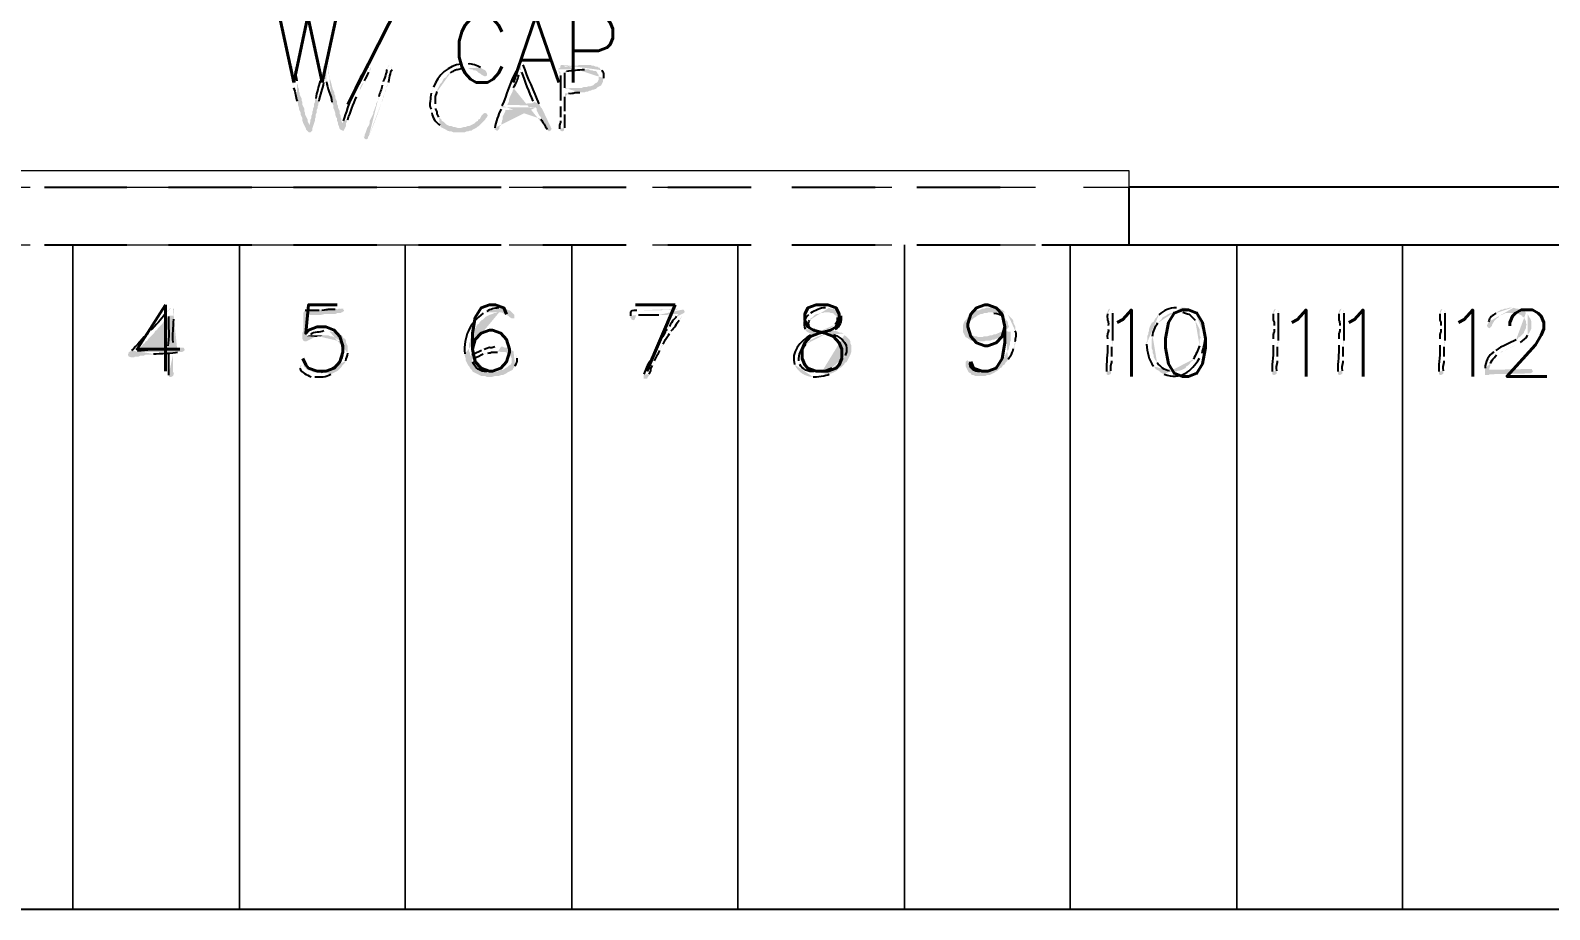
# Model space of a CAD drawing. Header units: inches. Extents: x -167 to 6071, y -6287 to -2731.
# Drawn here: x -25.2 to 66.2, y -5829.1 to -5776.1 of the extents above; entities that cross this region are included whole.
import ezdxf

# ---------------------------------------------------------------- set-up
doc = ezdxf.new("R2010")
doc.units = ezdxf.units.IN
doc.header["$LTSCALE"] = 96
doc.header["$MEASUREMENT"] = 0
doc.linetypes.add('Dash', pattern=[0.225, 0.15, -0.075])
doc.layers.add('Door label', color=5, linetype='Continuous', lineweight=5)
doc.layers.add('Stair', color=190, linetype='Continuous', lineweight=18)
doc.layers.add('PDF_Geometry', color=7, linetype='Continuous', true_color=0x4a4a4a)
doc.layers.add('PDF_Solid Fills', color=7, linetype='Continuous')
doc.styles.get("Standard").update_dxf_attribs({"font": 'arial.ttf'})

msp = doc.modelspace()

# ---------------------------------------------------------------- hatches: boundary and pattern name
at = {"layer": 'PDF_Solid Fills', "transparency": 33554559}
h = msp.add_hatch(color=256, dxfattribs=at)
h.paths.add_polyline_path([(-7.35, -5778.175), (-7.403, -5778.175), (-7.51, -5778.282), (-7.563, -5778.389), (-7.563, -5778.655), (-7.617, -5778.762), (-7.617, -5778.869), (-7.67, -5778.975), (-7.403, -5779.082), (-7.403, -5779.135), (-7.35, -5779.242)], flags=0)
h.paths.add_polyline_path([(-7.03, -5780.469), (-6.923, -5780.682), (-6.923, -5780.842), (-6.87, -5780.949), (-6.817, -5781.109), (-6.817, -5781.215), (-6.763, -5781.375), (-6.71, -5781.429), (-6.71, -5781.589), (-6.657, -5781.695), (-6.657, -5781.802), (-6.603, -5781.909), (-6.55, -5782.069), (-6.497, -5782.122), (-6.39, -5782.175), (-6.283, -5782.175), (-6.283, -5782.122), (-6.177, -5781.909), (-6.177, -5781.749), (-6.39, -5781.749), (-6.443, -5781.589), (-6.443, -5781.482), (-6.497, -5781.375), (-6.497, -5781.269), (-6.55, -5781.162), (-6.55, -5781.002), (-6.657, -5780.789), (-6.657, -5780.682), (-6.71, -5780.575), (-6.71, -5780.415), (-6.817, -5780.202), (-6.817, -5780.095), (-6.87, -5779.989), (-6.87, -5779.882), (-6.977, -5779.669), (-7.083, -5779.242), (-7.137, -5779.082), (-7.19, -5778.975), (-7.19, -5778.815), (-7.243, -5778.762), (-7.243, -5778.442), (-7.19, -5778.335), (-7.243, -5778.229)], flags=0)
h = msp.add_hatch(color=256, dxfattribs=at)
h.paths.add_polyline_path([(0.97, -5778.122), (0.863, -5778.122), (0.757, -5778.175)], flags=0)
h.paths.add_polyline_path([(-0.897, -5779.562), (-1.003, -5779.775), (-1.057, -5779.935)], flags=0)
h.paths.add_polyline_path([(-1.057, -5780.895), (-1.057, -5781.002), (-1.003, -5781.109)], flags=0)
h.paths.add_polyline_path([(-0.523, -5781.855), (-0.47, -5781.962), (-0.363, -5782.015), (0.65, -5782.015), (0.543, -5782.015), (0.383, -5781.962), (0.277, -5781.962), (0.17, -5781.909), (0.063, -5781.909), (-0.043, -5781.855), (-0.15, -5781.802), (-0.31, -5781.642), (-0.417, -5781.589), (-0.417, -5781.535), (-0.577, -5781.375)], flags=0)
h.paths.add_polyline_path([(-0.79, -5780.842), (-0.79, -5780.575)], flags=0)
h.paths.add_polyline_path([(-0.683, -5779.829), (-0.683, -5779.722), (-0.523, -5779.402), (-0.417, -5779.295), (-0.31, -5779.082), (-0.257, -5779.029), (-0.15, -5778.975), (-0.097, -5778.869), (0.01, -5778.762), (0.117, -5778.709)], flags=0)
h.paths.add_polyline_path([(0.757, -5778.442), (1.983, -5778.442), (1.93, -5778.389)], flags=0)
h.paths.add_polyline_path([(1.183, -5778.175), (1.077, -5778.122)], flags=0)
h = msp.add_hatch(color=256, dxfattribs=at)
h.paths.add_polyline_path([(4.33, -5778.175), (4.277, -5778.229), (4.277, -5778.282), (4.17, -5778.389), (4.117, -5778.495), (4.383, -5778.549), (4.383, -5778.655)], flags=0)
h.paths.add_polyline_path([(5.077, -5780.415), (5.13, -5780.522), (3.53, -5780.629), (5.503, -5780.682), (5.45, -5780.575)], flags=0)
h.paths.add_polyline_path([(4.49, -5778.229), (4.437, -5778.175)], flags=0)
h = msp.add_hatch(color=256, dxfattribs=at)
h.paths.add_polyline_path([(-9.377, -5778.282), (-9.483, -5778.335), (-9.537, -5778.442), (-9.537, -5778.549), (-9.483, -5778.709), (-9.483, -5778.815), (-9.43, -5778.922), (-9.43, -5779.189), (-9.377, -5779.242), (-9.377, -5779.349), (-9.323, -5779.455), (-9.323, -5779.615)], flags=0)
h.paths.add_polyline_path([(-9.11, -5780.415), (-9.057, -5780.522), (-9.057, -5780.629), (-9.003, -5780.789), (-9.003, -5780.895), (-8.897, -5781.109), (-8.897, -5781.215), (-8.79, -5781.429), (-8.79, -5781.589), (-8.737, -5781.749), (-8.63, -5781.962), (-8.577, -5782.069), (-8.577, -5782.122), (-8.417, -5782.282), (-8.31, -5782.282), (-8.203, -5782.175), (-8.203, -5782.069), (-8.15, -5781.909), (-8.363, -5781.909), (-8.363, -5781.855), (-8.47, -5781.642), (-8.47, -5781.535), (-8.63, -5781.215), (-8.63, -5781.109), (-8.683, -5781.002), (-8.683, -5780.842), (-8.737, -5780.735), (-8.79, -5780.629), (-8.79, -5780.469), (-8.843, -5780.362), (-8.843, -5780.255), (-8.95, -5780.042), (-8.95, -5779.935), (-9.003, -5779.829), (-9.003, -5779.669), (-9.057, -5779.562), (-9.057, -5779.455), (-9.11, -5779.349), (-9.11, -5779.189)], flags=0)
h.paths.add_polyline_path([(-9.217, -5778.602), (-9.217, -5778.549), (-9.27, -5778.389), (-9.323, -5778.335)], flags=0)
h = msp.add_hatch(color=256, dxfattribs=at)
h.paths.add_polyline_path([(-7.67, -5778.975), (-7.723, -5779.082), (-7.723, -5779.189)], flags=0)
h.paths.add_polyline_path([(-7.99, -5780.255), (-8.043, -5780.362), (-8.043, -5780.469), (-8.097, -5780.575), (-8.097, -5780.735), (-8.15, -5780.842), (-8.15, -5780.949), (-8.203, -5781.055), (-8.203, -5781.162), (-8.257, -5781.322), (-8.257, -5781.429), (-8.31, -5781.535), (-8.31, -5781.642), (-8.363, -5781.802), (-8.363, -5781.909), (-8.15, -5781.909), (-8.097, -5781.749), (-8.043, -5781.589), (-8.043, -5781.482), (-7.99, -5781.375), (-7.99, -5781.215), (-7.937, -5781.109), (-7.937, -5780.949), (-7.883, -5780.842), (-7.883, -5780.735), (-7.83, -5780.629), (-7.83, -5780.522), (-7.777, -5780.415)], flags=0)
h.paths.add_polyline_path([(-7.51, -5779.295), (-7.403, -5779.082)], flags=0)
h = msp.add_hatch(color=256, dxfattribs=at)
h.paths.add_polyline_path([(-4.79, -5778.335), (-4.843, -5778.335)], flags=0)
h.paths.add_polyline_path([(-6.337, -5781.589), (-6.39, -5781.749), (-6.177, -5781.749), (-6.07, -5781.535)], flags=0)
h.paths.add_polyline_path([(-5.537, -5780.149), (-5.323, -5779.722), (-5.323, -5779.615), (-5.217, -5779.402), (-5.11, -5779.295), (-5.057, -5779.189)], flags=0)
h.paths.add_polyline_path([(-4.79, -5778.655), (-4.683, -5778.495), (-4.683, -5778.335)], flags=0)
h = msp.add_hatch(color=256, dxfattribs=at)
h.paths.add_polyline_path([(-3.563, -5778.229), (-3.617, -5778.282), (-3.723, -5778.495)], flags=0)
h.paths.add_polyline_path([(-3.937, -5779.242), (-3.937, -5779.349), (-3.99, -5779.455)], flags=0)
h.paths.add_polyline_path([(-4.203, -5780.149), (-4.203, -5780.255), (-4.257, -5780.362), (-4.31, -5780.469), (-4.363, -5780.575), (-4.363, -5780.682), (-4.417, -5780.789), (-4.47, -5780.949), (-4.523, -5781.055), (-4.523, -5781.162), (-4.737, -5781.589), (-4.737, -5781.695), (-4.79, -5781.855), (-4.897, -5782.015), (-5.003, -5782.335), (-5.057, -5782.442), (-5.057, -5782.549), (-5.11, -5782.549), (-5.057, -5782.655), (-4.95, -5782.709), (-4.897, -5782.655), (-4.843, -5782.655), (-4.843, -5782.549), (-4.79, -5782.495)], flags=0)
h.paths.add_polyline_path([(-4.79, -5782.495, 0.021366), (-4.043, -5780.522)], flags=0)
h.paths.add_polyline_path([(-4.043, -5780.522), (-3.99, -5780.415), (-3.937, -5780.255), (-3.937, -5780.149), (-3.883, -5780.042), (-3.83, -5779.935), (-3.83, -5779.829), (-3.723, -5779.615), (-3.723, -5779.509), (-3.67, -5779.402), (-3.617, -5779.295)], flags=0)
h.paths.add_polyline_path([(-3.403, -5778.495), (-3.403, -5778.389), (-3.457, -5778.282)], flags=0)
for points in [[(1.983, -5778.442), (0.97, -5778.442), (1.237, -5778.442), (1.343, -5778.495), (1.45, -5778.495), (1.503, -5778.549), (1.61, -5778.549), (1.717, -5778.602), (1.823, -5778.709), (1.93, -5778.762), (1.983, -5778.815), (2.197, -5778.922), (2.303, -5778.869), (2.303, -5778.709), (2.25, -5778.602), (2.197, -5778.549), (2.09, -5778.495)], [(8.223, -5778.229), (7.85, -5778.229), (7.743, -5778.282), (7.37, -5778.282), (7.263, -5778.335), (6.997, -5778.335), (8.97, -5778.335), (8.863, -5778.335), (8.757, -5778.282), (8.65, -5778.282), (8.543, -5778.229), (8.383, -5778.229)], [(2.197, -5781.109), (2.09, -5781.162), (1.983, -5781.269), (1.877, -5781.482), (1.77, -5781.535), (1.77, -5781.589), (1.663, -5781.642), (1.557, -5781.749), (1.343, -5781.855), (1.237, -5781.909), (1.13, -5781.909), (1.023, -5781.962), (0.917, -5781.962), (0.757, -5782.015), (-0.363, -5782.015), (-0.15, -5782.122), (-0.097, -5782.175), (0.063, -5782.229), (0.17, -5782.229), (0.277, -5782.282), (0.97, -5782.282), (1.077, -5782.229), (1.183, -5782.229), (1.29, -5782.175), (1.397, -5782.175), (1.45, -5782.122), (1.663, -5782.015), (1.717, -5781.962), (1.823, -5781.909), (1.93, -5781.802), (2.197, -5781.535), (2.25, -5781.429), (2.303, -5781.375), (2.357, -5781.269), (2.303, -5781.162)], [(32.597, -5792.842), (32.33, -5792.842), (32.223, -5792.895), (32.117, -5792.895), (31.903, -5793.002), (31.743, -5793.002), (31.637, -5793.109), (31.53, -5793.162), (31.477, -5793.215), (31.37, -5793.269), (31.21, -5793.429), (31.157, -5793.535), (31.05, -5793.642), (30.997, -5793.749), (30.943, -5793.909), (30.943, -5794.282), (31.103, -5794.602), (32.01, -5794.602), (31.85, -5794.602), (31.743, -5794.549), (31.637, -5794.549), (31.423, -5794.442), (31.263, -5794.282), (31.21, -5794.175), (31.21, -5794.069), (31.263, -5793.962), (31.263, -5793.855), (31.37, -5793.695), (31.423, -5793.589), (31.53, -5793.535), (31.637, -5793.429), (31.743, -5793.375), (31.797, -5793.322), (32.01, -5793.215), (32.117, -5793.215), (32.223, -5793.162), (32.383, -5793.162), (32.49, -5793.109), (33.503, -5793.109), (33.397, -5793.055), (33.343, -5793.002), (33.13, -5792.895), (32.97, -5792.895), (32.863, -5792.842), (32.757, -5792.842)], [(-8.417, -5794.495), (-8.523, -5794.549), (-7.937, -5794.602), (-7.83, -5794.549), (-7.67, -5794.549), (-7.563, -5794.495), (-7.403, -5794.495)], [(33.343, -5794.229), (32.917, -5794.442), (32.81, -5794.442), (32.703, -5794.495), (32.597, -5794.495), (32.437, -5794.549), (32.223, -5794.549), (32.117, -5794.602), (31.103, -5794.602), (31.21, -5794.655), (31.263, -5794.709), (31.37, -5794.762), (31.423, -5794.815), (31.583, -5794.815), (31.69, -5794.869), (32.223, -5794.869), (32.33, -5794.815), (32.597, -5794.815), (32.703, -5794.762), (32.81, -5794.762), (32.917, -5794.709), (32.97, -5794.709), (33.29, -5794.549), (33.397, -5794.549), (33.503, -5794.442), (33.717, -5794.335), (33.77, -5794.282)], [(65.077, -5796.522), (62.623, -5796.575), (62.357, -5796.575), (62.357, -5796.895), (62.57, -5796.895), (62.623, -5796.842), (65.023, -5796.789), (65.077, -5796.789), (65.183, -5796.735), (65.237, -5796.682), (65.183, -5796.575), (65.183, -5796.522)]]:
    msp.add_hatch(color=256, dxfattribs=at).paths.add_polyline_path(points)
h = msp.add_hatch(color=256, dxfattribs=at)
h.paths.add_polyline_path([(4.117, -5778.495), (4.063, -5778.602)], flags=0)
h.paths.add_polyline_path([(3.21, -5780.682), (3.157, -5780.789), (5.237, -5780.789), (5.29, -5780.842), (5.29, -5780.949), (5.397, -5781.162), (5.45, -5781.269), (5.557, -5781.375), (5.557, -5781.482)], flags=0)
h.paths.add_polyline_path([(5.93, -5782.122), (6.037, -5782.229), (6.143, -5782.175), (6.197, -5782.069), (5.717, -5781.055), (5.61, -5780.842), (5.557, -5780.789), (5.503, -5780.682), (3.53, -5780.629), (3.637, -5780.415), (3.637, -5780.309), (3.69, -5780.149), (3.85, -5779.829), (3.85, -5779.775), (3.903, -5779.722), (3.903, -5779.615)], flags=0)
h.paths.add_polyline_path([(4.223, -5778.815), (4.33, -5778.709), (4.383, -5778.549)], flags=0)
h = msp.add_hatch(color=256, dxfattribs=at)
h.paths.add_polyline_path([(6.89, -5778.229), (6.783, -5778.229), (6.73, -5778.282), (6.73, -5778.389), (6.623, -5778.442), (6.57, -5778.495), (8.437, -5778.495), (8.543, -5778.549), (8.65, -5778.549), (8.757, -5778.602), (8.863, -5778.602), (8.917, -5778.655), (8.97, -5778.762), (9.023, -5778.815), (9.023, -5779.135), (8.97, -5779.242), (8.917, -5779.295), (8.81, -5779.349), (8.703, -5779.455), (8.543, -5779.509), (8.383, -5779.509), (8.33, -5779.562), (8.117, -5779.562), (8.01, -5779.615), (7.317, -5779.615), (7.157, -5779.669), (6.997, -5779.669), (8.863, -5779.669), (8.97, -5779.562), (9.183, -5779.455), (9.29, -5779.242), (9.29, -5779.135), (9.343, -5779.029)], flags=0)
h.paths.add_polyline_path([(9.237, -5778.549), (9.13, -5778.495), (9.077, -5778.389), (9.023, -5778.389), (8.97, -5778.335), (6.997, -5778.335), (6.943, -5778.229)], flags=0)
h = msp.add_hatch(color=256, dxfattribs=at)
h.paths.add_polyline_path([(6.57, -5778.495), (6.623, -5778.602), (6.73, -5778.655), (6.73, -5778.869)], flags=0)
h.paths.add_polyline_path([(6.73, -5780.362), (6.73, -5780.735)], flags=0)
h.paths.add_polyline_path([(6.73, -5781.375), (6.73, -5781.589)], flags=0)
h.paths.add_polyline_path([(6.677, -5782.069), (6.73, -5782.175), (6.837, -5782.229), (6.943, -5782.175), (6.943, -5782.069), (6.997, -5782.015)], flags=0)
h.paths.add_polyline_path([(6.997, -5781.215), (6.997, -5781.002)], flags=0)
h.paths.add_polyline_path([(6.997, -5780.149), (6.997, -5779.935), (7.21, -5779.935)], flags=0)
h.paths.add_polyline_path([(7.903, -5779.882), (8.17, -5779.882), (8.277, -5779.829), (8.383, -5779.829), (8.49, -5779.775), (8.543, -5779.775), (8.65, -5779.722), (8.757, -5779.722), (8.81, -5779.669), (8.863, -5779.669), (6.997, -5779.669), (6.997, -5779.615)], flags=0)
h.paths.add_polyline_path([(6.997, -5778.709), (6.997, -5778.602), (7.103, -5778.602)], flags=0)
h.paths.add_polyline_path([(8.17, -5778.495), (8.277, -5778.495)], flags=0)
h = msp.add_hatch(color=256, dxfattribs=at)
h.paths.add_polyline_path([(3.157, -5780.789), (3.157, -5780.895)], flags=0)
h.paths.add_polyline_path([(2.783, -5782.015), (2.783, -5782.122), (2.89, -5782.175), (2.943, -5782.175), (3.05, -5782.069), (3.05, -5781.962), (3.157, -5781.855), (3.21, -5781.642), (3.21, -5781.589), (3.263, -5781.482), (3.263, -5781.322), (3.423, -5781.002), (3.423, -5780.949), (5.237, -5780.789)], flags=0)
h = msp.add_hatch(color=256, dxfattribs=at)
h.paths.add_polyline_path([(43.957, -5792.789), (43.797, -5792.842)], flags=0)
h.paths.add_polyline_path([(42.73, -5793.269), (42.623, -5793.322), (42.623, -5793.375), (42.517, -5793.482), (42.41, -5793.695), (42.303, -5793.749), (42.25, -5793.855), (42.197, -5793.962), (42.143, -5794.122), (42.143, -5794.229), (42.09, -5794.335), (42.09, -5794.442), (42.037, -5794.549), (42.037, -5794.815), (41.983, -5794.922), (41.983, -5795.029)], flags=0)
h.paths.add_polyline_path([(42.41, -5796.362), (42.517, -5796.469), (42.517, -5796.522), (42.623, -5796.575), (42.73, -5796.629), (42.837, -5796.735), (43.637, -5796.682), (43.477, -5796.682), (43.37, -5796.629)], flags=0)
h.paths.add_polyline_path([(42.623, -5796.149), (42.57, -5796.042), (42.517, -5795.989), (42.41, -5795.775), (42.41, -5795.669), (42.357, -5795.562), (42.357, -5795.402), (42.303, -5795.295), (42.303, -5794.709), (42.357, -5794.549)], flags=0)
h.paths.add_polyline_path([(42.677, -5793.749), (42.783, -5793.642), (42.89, -5793.535), (42.943, -5793.429), (43.157, -5793.322), (43.21, -5793.269), (43.423, -5793.162), (43.53, -5793.162), (43.69, -5793.109), (43.903, -5793.109), (44.81, -5793.055), (44.757, -5793.002), (44.543, -5792.895), (44.437, -5792.895), (44.33, -5792.842), (44.063, -5792.842)], flags=0)
h = msp.add_hatch(color=256, dxfattribs=at)
h.paths.add_polyline_path([(-16.683, -5792.842), (-16.79, -5792.895), (-16.843, -5793.002), (-16.897, -5793.002), (-16.95, -5793.109), (-17.057, -5793.215)], flags=0)
h.paths.add_polyline_path([(-17.91, -5794.175), (-17.963, -5794.282), (-18.07, -5794.389)], flags=0)
h.paths.add_polyline_path([(-19.083, -5795.402), (-19.137, -5795.455), (-19.243, -5795.509), (-19.243, -5795.562), (-19.297, -5795.669), (-19.243, -5795.775), (-19.083, -5795.829), (-18.923, -5795.829), (-18.87, -5795.775), (-18.657, -5795.775), (-18.55, -5795.722), (-18.337, -5795.722), (-18.23, -5795.669), (-17.857, -5795.669), (-17.75, -5795.615)], flags=0)
h.paths.add_polyline_path([(-16.31, -5795.509), (-16.043, -5795.509), (-18.817, -5795.509), (-18.817, -5795.455), (-18.71, -5795.402), (-18.657, -5795.295), (-18.55, -5795.242), (-18.443, -5795.135), (-18.39, -5795.029), (-18.283, -5794.975), (-18.23, -5794.869), (-18.123, -5794.815), (-18.07, -5794.709), (-17.697, -5794.335), (-17.643, -5794.229), (-17.537, -5794.175), (-17.483, -5794.069), (-17.217, -5793.802), (-17.163, -5793.695), (-16.897, -5793.429), (-16.843, -5793.322), (-16.523, -5793.322), (-16.523, -5792.895), (-16.577, -5792.895)], flags=0)
h = msp.add_hatch(color=256, dxfattribs=at)
h.paths.add_polyline_path([(-16.523, -5793.322), (-16.843, -5793.322), (-16.843, -5793.375)], flags=0)
h.paths.add_polyline_path([(-16.897, -5795.135), (-16.897, -5795.295), (-17.057, -5795.295)], flags=0)
h.paths.add_polyline_path([(-18.71, -5795.455), (-18.817, -5795.509), (-16.043, -5795.509), (-15.937, -5795.455), (-15.883, -5795.402), (-15.883, -5795.349), (-15.937, -5795.242), (-16.577, -5795.242), (-16.577, -5794.922)], flags=0)
h.paths.add_polyline_path([(-16.523, -5793.535), (-16.523, -5793.429)], flags=0)
h = msp.add_hatch(color=256, dxfattribs=at)
h.paths.add_polyline_path([(-6.443, -5792.895), (-6.603, -5792.895), (-6.817, -5792.949)], flags=0)
h.paths.add_polyline_path([(-7.617, -5793.002), (-7.777, -5793.002)], flags=0)
h.paths.add_polyline_path([(-8.63, -5793.002), (-8.683, -5793.055), (-8.737, -5793.162), (-8.737, -5794.229), (-8.79, -5794.335), (-8.79, -5794.709), (-8.737, -5794.815), (-8.63, -5794.869), (-8.577, -5794.869), (-8.043, -5794.602), (-7.937, -5794.602), (-8.523, -5794.549), (-8.523, -5794.389), (-8.47, -5794.282), (-8.47, -5793.269), (-7.67, -5793.269), (-7.457, -5793.215), (-6.817, -5793.215), (-6.71, -5793.162), (-6.497, -5793.162), (-6.443, -5793.109), (-6.39, -5793.109), (-6.337, -5793.055), (-6.283, -5793.055), (-6.283, -5793.002), (-6.337, -5792.949), (-6.337, -5792.895)], flags=0)
h = msp.add_hatch(color=256, dxfattribs=at)
h.paths.add_polyline_path([(2.197, -5793.109), (2.09, -5793.162)], flags=0)
h.paths.add_polyline_path([(0.97, -5795.615), (0.97, -5795.722), (1.29, -5795.722), (1.29, -5795.562), (1.237, -5795.455), (1.237, -5794.975), (1.29, -5794.869), (1.29, -5794.762), (1.343, -5794.655), (1.343, -5794.495), (1.397, -5794.389), (1.45, -5794.282), (1.503, -5794.175), (1.61, -5794.069), (1.663, -5793.962), (1.717, -5793.855), (1.823, -5793.802), (1.877, -5793.695), (1.983, -5793.589), (2.09, -5793.535), (2.25, -5793.375), (2.463, -5793.269), (2.623, -5793.215), (2.73, -5793.162), (2.837, -5793.162), (2.943, -5793.109), (3.05, -5793.109)], flags=0)
h = msp.add_hatch(color=256, dxfattribs=at)
h.paths.add_polyline_path([(3.05, -5792.842), (2.997, -5792.842)], flags=0)
h.paths.add_polyline_path([(2.303, -5793.055), (2.197, -5793.109), (3.157, -5793.109), (3.583, -5793.322), (3.69, -5793.429), (3.743, -5793.429), (3.797, -5793.482), (3.957, -5793.482), (3.957, -5793.269), (3.69, -5793.002), (3.637, -5793.002), (3.423, -5792.895), (3.317, -5792.895), (3.21, -5792.842)], flags=0)
h = msp.add_hatch(color=256, dxfattribs=at)
h.paths.add_polyline_path([(13.983, -5792.895), (13.823, -5792.895), (13.717, -5792.949), (12.917, -5792.949), (12.81, -5793.002), (11.317, -5793.002)], flags=0)
h.paths.add_polyline_path([(10.943, -5793.322), (10.943, -5793.429), (10.997, -5793.482), (10.997, -5793.535), (11.103, -5793.589), (11.21, -5793.535), (11.21, -5793.482), (11.263, -5793.375), (11.263, -5793.322), (11.21, -5793.269), (11.423, -5793.269)], flags=0)
h.paths.add_polyline_path([(12.65, -5793.269), (13.183, -5793.269), (13.29, -5793.215), (13.823, -5793.215), (14.143, -5793.162), (14.197, -5793.109), (14.197, -5793.055), (14.143, -5792.949), (14.09, -5792.949)], flags=0)
h = msp.add_hatch(color=256, dxfattribs=at)
h.paths.add_polyline_path([(14.143, -5793.162), (13.823, -5793.215), (13.77, -5793.269), (13.717, -5793.375)], flags=0)
h.paths.add_polyline_path([(13.29, -5793.962), (13.237, -5794.069), (13.13, -5794.122)], flags=0)
h.paths.add_polyline_path([(12.703, -5794.815), (12.597, -5795.029), (12.543, -5795.135), (12.437, -5795.349), (12.383, -5795.402), (12.383, -5795.455), (12.277, -5795.669), (12.17, -5795.775), (12.117, -5795.935), (12.117, -5796.042)], flags=0)
h.paths.add_polyline_path([(11.743, -5796.842), (11.743, -5797.109), (11.957, -5797.109), (11.957, -5797.055), (12.063, -5796.895), (12.063, -5796.842)], flags=0)
h.paths.add_polyline_path([(12.277, -5796.309), (12.33, -5796.149), (12.383, -5796.042)], flags=0)
h.paths.add_polyline_path([(12.703, -5795.402), (12.757, -5795.295), (12.81, -5795.189), (12.863, -5795.082), (12.917, -5795.029)], flags=0)
h.paths.add_polyline_path([(13.29, -5794.389), (13.343, -5794.335), (13.397, -5794.229)], flags=0)
h.paths.add_polyline_path([(13.877, -5793.589), (13.983, -5793.482), (14.037, -5793.322), (14.09, -5793.269)], flags=0)
h = msp.add_hatch(color=256, dxfattribs=at)
h.paths.add_polyline_path([(23.477, -5793.109), (22.73, -5793.109), (22.89, -5793.109), (22.997, -5793.162), (23.103, -5793.162), (23.21, -5793.215), (23.21, -5793.269), (23.317, -5793.322), (23.37, -5793.429)], flags=0)
h.paths.add_polyline_path([(23.263, -5793.855), (23.157, -5793.909), (23.05, -5794.015), (22.837, -5794.122), (22.73, -5794.122), (22.517, -5794.229), (21.503, -5794.229), (21.557, -5794.282), (21.77, -5794.389), (21.93, -5794.442), (21.877, -5794.442), (21.77, -5794.495)], flags=0)
h.paths.add_polyline_path([(20.81, -5796.255, 0.291201), (21.93, -5797.002)], flags=0)
h.paths.add_polyline_path([(22.89, -5796.842), (22.997, -5796.789), (23.05, -5796.789), (23.157, -5796.735), (22.09, -5796.682), (21.983, -5796.682)], flags=0)
h.paths.add_polyline_path([(21.13, -5796.255), (21.077, -5796.149), (21.077, -5796.042)], flags=0)
h.paths.add_polyline_path([(21.503, -5795.029), (21.61, -5794.922), (21.717, -5794.869), (21.717, -5794.815), (22.25, -5794.549), (22.303, -5794.549), (22.41, -5794.495), (22.57, -5794.442), (22.783, -5794.442), (22.943, -5794.389), (23.743, -5794.389), (23.637, -5794.335), (23.53, -5794.335), (23.423, -5794.282), (23.263, -5794.229), (23.157, -5794.229), (23.263, -5794.122)], flags=0)
h.paths.add_polyline_path([(23.637, -5793.322), (23.583, -5793.215)], flags=0)
h = msp.add_hatch(color=256, dxfattribs=at)
h.paths.add_polyline_path([(22.783, -5792.842), (22.677, -5792.842)], flags=0)
h.paths.add_polyline_path([(21.77, -5793.162), (21.717, -5793.162), (21.663, -5793.269)], flags=0)
h.paths.add_polyline_path([(21.45, -5794.122), (21.503, -5794.229), (22.25, -5794.229), (22.143, -5794.229), (22.037, -5794.175)], flags=0)
h.paths.add_polyline_path([(21.717, -5793.589), (21.77, -5793.482), (21.877, -5793.429), (22.037, -5793.269), (22.143, -5793.215), (22.25, -5793.215), (22.357, -5793.162), (22.517, -5793.162), (22.623, -5793.109), (23.477, -5793.109), (23.423, -5793.055), (23.317, -5793.002), (23.263, -5792.949), (23.157, -5792.895), (22.997, -5792.895), (22.89, -5792.842)], flags=0)
h = msp.add_hatch(color=256, dxfattribs=at)
h.paths.add_polyline_path([(33.503, -5793.109), (32.597, -5793.109), (32.703, -5793.109), (32.81, -5793.162)], flags=0)
h.paths.add_polyline_path([(33.397, -5793.375), (33.45, -5793.429), (33.503, -5793.535), (33.61, -5793.642), (33.663, -5793.749), (33.663, -5793.855), (33.717, -5793.962), (33.663, -5794.069), (33.343, -5794.229), (33.77, -5794.282), (33.823, -5794.282), (33.823, -5794.815), (33.77, -5794.922), (33.77, -5795.082), (33.717, -5795.189), (33.717, -5795.295), (33.663, -5795.402), (33.61, -5795.455), (33.45, -5795.775), (33.397, -5795.882), (33.343, -5795.989), (33.237, -5796.042), (33.183, -5796.149), (33.077, -5796.255), (32.863, -5796.362), (32.81, -5796.469), (32.703, -5796.522), (32.597, -5796.575), (32.543, -5796.575), (32.33, -5796.682), (31.957, -5796.682), (32.863, -5796.735), (32.917, -5796.682), (33.023, -5796.629), (33.183, -5796.469), (33.29, -5796.415), (33.343, -5796.309), (33.45, -5796.255), (33.503, -5796.149), (33.61, -5796.042), (33.663, -5795.935)], flags=0)
h.paths.add_polyline_path([(33.983, -5795.295), (34.037, -5795.242), (34.037, -5795.135), (34.09, -5795.029), (34.09, -5794.869)], flags=0)
h.paths.add_polyline_path([(34.09, -5794.229), (34.09, -5793.962), (34.037, -5793.855), (33.983, -5793.749), (33.983, -5793.642), (33.93, -5793.535), (33.663, -5793.269), (33.61, -5793.162)], flags=0)
h = msp.add_hatch(color=256, dxfattribs=at)
h.paths.add_polyline_path([(39.797, -5792.895), (39.69, -5792.949), (39.637, -5793.109), (39.637, -5793.215)], flags=0)
h.paths.add_polyline_path([(39.69, -5793.909), (39.69, -5794.122)], flags=0)
h.paths.add_polyline_path([(39.637, -5794.709), (39.637, -5795.082)], flags=0)
h.paths.add_polyline_path([(39.583, -5796.682), (39.583, -5796.842), (39.69, -5796.895), (39.797, -5796.842), (39.85, -5796.789), (39.85, -5796.629)], flags=0)
h.paths.add_polyline_path([(39.903, -5796.042), (39.903, -5795.775)], flags=0)
h.paths.add_polyline_path([(39.903, -5795.189), (39.903, -5794.922), (39.957, -5794.815)], flags=0)
h.paths.add_polyline_path([(39.957, -5793.162), (39.957, -5793.055), (39.903, -5792.949)], flags=0)
h = msp.add_hatch(color=256, dxfattribs=at)
h.paths.add_polyline_path([(44.81, -5793.055), (43.903, -5793.109), (44.17, -5793.109)], flags=0)
h.paths.add_polyline_path([(44.917, -5793.589), (44.97, -5793.695), (45.023, -5793.802), (45.183, -5794.122), (45.183, -5794.495), (45.237, -5794.602), (45.237, -5794.655), (45.183, -5794.762), (45.183, -5795.135)], flags=0)
h.paths.add_polyline_path([(44.81, -5795.935), (44.757, -5796.042), (44.65, -5796.095), (44.597, -5796.202), (44.49, -5796.309), (44.383, -5796.362), (44.33, -5796.469), (44.223, -5796.522), (44.117, -5796.575), (43.957, -5796.629), (43.85, -5796.629), (43.743, -5796.682), (43.637, -5796.682), (42.837, -5796.735), (43.05, -5796.842)], flags=0)
h.paths.add_polyline_path([(45.183, -5795.882), (45.343, -5795.562)], flags=0)
h.paths.add_polyline_path([(45.503, -5794.602), (45.503, -5794.229), (45.45, -5794.069), (45.45, -5793.962), (45.397, -5793.855), (45.343, -5793.749), (45.343, -5793.642), (45.29, -5793.535), (45.13, -5793.375), (45.077, -5793.269), (44.917, -5793.109)], flags=0)
h = msp.add_hatch(color=256, dxfattribs=at)
h.paths.add_polyline_path([(49.77, -5792.895), (49.663, -5792.949), (49.61, -5793.109), (49.61, -5793.215)], flags=0)
h.paths.add_polyline_path([(49.663, -5793.909), (49.663, -5794.122)], flags=0)
h.paths.add_polyline_path([(49.61, -5794.709), (49.61, -5795.082)], flags=0)
h.paths.add_polyline_path([(49.557, -5796.682), (49.557, -5796.842), (49.663, -5796.895), (49.77, -5796.842), (49.823, -5796.789), (49.823, -5796.629)], flags=0)
h.paths.add_polyline_path([(49.877, -5796.042), (49.877, -5795.775)], flags=0)
h.paths.add_polyline_path([(49.877, -5795.189), (49.877, -5794.922), (49.93, -5794.815)], flags=0)
h.paths.add_polyline_path([(49.93, -5793.162), (49.93, -5793.055), (49.877, -5792.949)], flags=0)
h = msp.add_hatch(color=256, dxfattribs=at)
h.paths.add_polyline_path([(53.717, -5792.895), (53.61, -5792.949), (53.557, -5793.109), (53.557, -5793.215)], flags=0)
h.paths.add_polyline_path([(53.61, -5793.909), (53.61, -5794.122)], flags=0)
h.paths.add_polyline_path([(53.557, -5794.709), (53.557, -5795.082)], flags=0)
h.paths.add_polyline_path([(53.503, -5796.682), (53.503, -5796.842), (53.61, -5796.895), (53.717, -5796.842), (53.77, -5796.789), (53.77, -5796.629)], flags=0)
h.paths.add_polyline_path([(53.823, -5796.042), (53.823, -5795.775)], flags=0)
h.paths.add_polyline_path([(53.823, -5795.189), (53.823, -5794.922), (53.877, -5794.815)], flags=0)
h.paths.add_polyline_path([(53.877, -5793.162), (53.877, -5793.055), (53.823, -5792.949)], flags=0)
h = msp.add_hatch(color=256, dxfattribs=at)
h.paths.add_polyline_path([(59.797, -5792.895), (59.69, -5792.949), (59.637, -5793.109), (59.637, -5793.215)], flags=0)
h.paths.add_polyline_path([(59.69, -5793.909), (59.69, -5794.122)], flags=0)
h.paths.add_polyline_path([(59.637, -5794.709), (59.637, -5795.082)], flags=0)
h.paths.add_polyline_path([(59.583, -5796.682), (59.583, -5796.842), (59.69, -5796.895), (59.797, -5796.842), (59.85, -5796.789), (59.85, -5796.629)], flags=0)
h.paths.add_polyline_path([(59.903, -5796.042), (59.903, -5795.775)], flags=0)
h.paths.add_polyline_path([(59.903, -5795.189), (59.903, -5794.922), (59.957, -5794.815)], flags=0)
h.paths.add_polyline_path([(59.957, -5793.162), (59.957, -5793.055), (59.903, -5792.949)], flags=0)
h = msp.add_hatch(color=256, dxfattribs=at)
h.paths.add_polyline_path([(64.81, -5793.162), (63.957, -5793.162), (64.17, -5793.162), (64.277, -5793.215), (64.383, -5793.215), (64.597, -5793.322), (64.597, -5793.375), (64.703, -5793.429), (64.81, -5793.642), (64.81, -5793.749), (64.863, -5793.855), (64.81, -5793.962), (64.81, -5794.069), (64.703, -5794.282), (64.703, -5794.335), (64.437, -5794.602), (64.33, -5794.655), (64.33, -5794.709), (64.223, -5794.762)], flags=0)
h.paths.add_polyline_path([(62.997, -5795.402), (62.943, -5795.402), (62.89, -5795.509)], flags=0)
h.paths.add_polyline_path([(62.357, -5796.469), (62.357, -5796.575), (62.623, -5796.575), (62.623, -5796.469), (62.677, -5796.309), (62.677, -5796.202)], flags=0)
h.paths.add_polyline_path([(63.05, -5795.669), (63.263, -5795.562), (63.37, -5795.455), (63.477, -5795.455), (63.69, -5795.349), (63.743, -5795.295), (63.903, -5795.242), (64.01, -5795.189), (64.17, -5795.082), (64.49, -5794.922)], flags=0)
h.paths.add_polyline_path([(64.917, -5794.495), (64.97, -5794.389), (65.023, -5794.335), (65.13, -5794.122), (65.13, -5793.642), (65.077, -5793.482), (65.023, -5793.429), (64.917, -5793.215)], flags=0)
h = msp.add_hatch(color=256, dxfattribs=at)
h.paths.add_polyline_path([(63.957, -5792.842), (63.797, -5792.842), (63.637, -5792.895), (63.53, -5792.895), (63.423, -5792.949), (63.317, -5792.949), (63.263, -5793.002), (63.05, -5793.109), (62.997, -5793.162)], flags=0)
h.paths.add_polyline_path([(62.57, -5793.695), (62.517, -5793.802), (62.463, -5793.909), (62.517, -5794.015), (62.623, -5794.069), (62.677, -5794.015), (62.783, -5793.909), (62.783, -5793.855), (62.837, -5793.749), (62.89, -5793.695), (62.89, -5793.642), (63.05, -5793.482), (63.157, -5793.429), (63.21, -5793.322), (63.317, -5793.269), (63.37, -5793.269), (63.583, -5793.162), (64.81, -5793.162), (64.757, -5793.055), (64.543, -5792.949), (64.437, -5792.949), (64.33, -5792.895), (64.223, -5792.895), (64.063, -5792.842)], flags=0)
h = msp.add_hatch(color=256, dxfattribs=at)
h.paths.add_polyline_path([(-7.35, -5794.229), (-7.51, -5794.229)], flags=0)
h.paths.add_polyline_path([(-8.31, -5794.442), (-8.417, -5794.495), (-7.243, -5794.495), (-7.137, -5794.549), (-7.03, -5794.549), (-6.71, -5794.709), (-6.657, -5794.762), (-6.603, -5794.762), (-6.497, -5794.869)], flags=0)
h.paths.add_polyline_path([(-6.337, -5795.402), (-6.337, -5795.455), (-6.39, -5795.562), (-6.39, -5795.669)], flags=0)
h.paths.add_polyline_path([(-7.67, -5796.735), (-7.883, -5796.735), (-6.87, -5796.735), (-6.657, -5796.629), (-6.55, -5796.522), (-6.443, -5796.415), (-6.39, -5796.309), (-6.23, -5796.149), (-6.177, -5796.042)], flags=0)
h.paths.add_polyline_path([(-6.07, -5795.562), (-6.07, -5795.135), (-6.123, -5795.029), (-6.177, -5794.922), (-6.177, -5794.815), (-6.23, -5794.709), (-6.337, -5794.655), (-6.39, -5794.549), (-6.443, -5794.495), (-6.657, -5794.389), (-6.71, -5794.335), (-6.817, -5794.335), (-6.977, -5794.282), (-7.083, -5794.282), (-7.19, -5794.229)], flags=0)
h = msp.add_hatch(color=256, dxfattribs=at)
h.paths.add_polyline_path([(23.743, -5794.389), (22.943, -5794.389), (23.05, -5794.442), (23.157, -5794.442)], flags=0)
h.paths.add_polyline_path([(23.85, -5795.722), (23.797, -5795.829), (23.69, -5795.935), (23.637, -5796.042), (23.53, -5796.149), (23.423, -5796.202), (23.317, -5796.309), (23.263, -5796.309), (23.157, -5796.415), (23.05, -5796.469)], flags=0)
h.paths.add_polyline_path([(22.463, -5796.682), (22.09, -5796.682), (23.157, -5796.735), (23.37, -5796.629), (23.423, -5796.522), (23.53, -5796.469), (23.637, -5796.415), (23.797, -5796.255), (23.85, -5796.149), (23.957, -5796.095), (24.063, -5795.882), (24.117, -5795.775), (24.17, -5795.669), (24.223, -5795.509), (24.223, -5795.082), (24.17, -5794.975), (24.17, -5794.869), (24.117, -5794.762), (24.01, -5794.655), (23.903, -5794.549), (23.797, -5794.495)], flags=0)
h = msp.add_hatch(color=256, dxfattribs=at)
h.paths.add_polyline_path([(2.997, -5795.189), (2.783, -5795.189)], flags=0)
h.paths.add_polyline_path([(2.143, -5795.349), (2.09, -5795.349), (1.983, -5795.402)], flags=0)
h.paths.add_polyline_path([(1.397, -5795.669), (1.29, -5795.722), (0.97, -5795.722), (1.023, -5795.882), (1.023, -5795.989), (1.183, -5796.309), (1.237, -5796.362), (1.29, -5796.469), (1.343, -5796.522), (1.397, -5796.575), (1.45, -5796.682), (1.557, -5796.735), (2.463, -5796.735), (2.303, -5796.682)], flags=0)
h.paths.add_polyline_path([(1.45, -5796.095), (1.397, -5795.989), (1.45, -5795.935), (1.557, -5795.882)], flags=0)
h.paths.add_polyline_path([(2.09, -5795.615), (2.197, -5795.615), (2.357, -5795.562)], flags=0)
h.paths.add_polyline_path([(2.943, -5795.509), (3.05, -5795.455), (3.903, -5795.455), (3.69, -5795.349), (3.637, -5795.295), (3.53, -5795.242), (3.37, -5795.242), (3.263, -5795.189), (3.157, -5795.189)], flags=0)
h = msp.add_hatch(color=256, dxfattribs=at)
h.paths.add_polyline_path([(3.903, -5795.455), (3.05, -5795.455), (3.157, -5795.509), (3.423, -5795.509), (3.53, -5795.562), (3.583, -5795.615), (3.69, -5795.669), (3.797, -5795.882), (3.797, -5796.149), (3.743, -5796.255), (3.637, -5796.309), (3.53, -5796.415), (3.423, -5796.469), (3.37, -5796.522), (3.263, -5796.575), (3.157, -5796.575), (2.943, -5796.682), (2.57, -5796.682), (2.463, -5796.735), (1.557, -5796.735), (1.983, -5796.949), (2.197, -5796.949), (2.303, -5797.002), (2.623, -5797.002), (2.783, -5796.949), (2.997, -5796.949), (3.157, -5796.895), (3.263, -5796.895), (3.477, -5796.789), (3.53, -5796.735), (3.85, -5796.575), (3.903, -5796.469), (4.01, -5796.362)], flags=0)
h.paths.add_polyline_path([(4.117, -5795.882), (4.063, -5795.775), (4.063, -5795.669), (4.01, -5795.562)], flags=0)
h = msp.add_hatch(color=256, dxfattribs=at)
h.paths.add_polyline_path([(-16.577, -5795.562), (-16.843, -5795.562), (-16.843, -5795.615)], flags=0)
h.paths.add_polyline_path([(-16.843, -5796.895), (-16.79, -5797.002), (-16.683, -5797.002), (-16.577, -5796.949), (-16.523, -5796.789), (-16.577, -5796.682), (-16.577, -5795.669)], flags=0)
h = msp.add_hatch(color=256, dxfattribs=at)
h.paths.add_polyline_path([(-8.843, -5796.309), (-8.897, -5796.309), (-8.95, -5796.415), (-8.95, -5796.469)], flags=0)
h.paths.add_polyline_path([(-8.257, -5797.002), (-8.043, -5797.002)], flags=0)
h.paths.add_polyline_path([(-7.083, -5796.842), (-6.87, -5796.735), (-8.097, -5796.735), (-8.31, -5796.629), (-8.363, -5796.629), (-8.47, -5796.575), (-8.577, -5796.522), (-8.63, -5796.415), (-8.683, -5796.415), (-8.737, -5796.309)], flags=0)
h = msp.add_hatch(color=256, dxfattribs=at)
h.paths.add_polyline_path([(31.21, -5795.989), (31.103, -5796.095), (31.103, -5796.362), (31.157, -5796.469), (31.263, -5796.682), (31.317, -5796.735), (31.423, -5796.789), (31.477, -5796.895), (31.583, -5796.895), (31.69, -5796.949), (32.277, -5796.949), (32.383, -5796.895), (32.543, -5796.895), (32.863, -5796.735), (31.957, -5796.682)], flags=0)
h.paths.add_polyline_path([(31.37, -5796.095), (31.317, -5795.989)], flags=0)

# ---------------------------------------------------------------- linework, layer by layer
at = {"layer": 'PDF_Geometry', "color": 7}
msp.add_lwpolyline([(69.93, -5829.055), (-39.563, -5829.055), (-39.563, -5785.589), (-43.083, -5785.589), (-43.083, -5813.055), (-108.577, -5813.055), (-108.577, -5581.109)], dxfattribs=at)
at = {"layer": 'PDF_Geometry'}
for points in [[(-24.31, -5785.589), (-19.35, -5785.589)], [(-16.843, -5785.589), (-11.83, -5785.589)], [(-9.323, -5785.589), (-4.31, -5785.589)], [(-1.803, -5785.589), (3.157, -5785.589)], [(5.663, -5785.589), (10.677, -5785.589)], [(13.183, -5785.589), (18.197, -5785.589)], [(20.65, -5785.589), (25.663, -5785.589)], [(28.17, -5785.589), (33.183, -5785.589)], [(-24.31, -5789.055), (-19.35, -5789.055)], [(-16.843, -5789.055), (-11.83, -5789.055)], [(-9.323, -5789.055), (-4.31, -5789.055)], [(-1.803, -5789.055), (3.157, -5789.055)], [(5.663, -5789.055), (10.677, -5789.055)], [(13.183, -5789.055), (18.197, -5789.055)], [(20.65, -5789.055), (25.663, -5789.055)], [(28.17, -5789.055), (33.183, -5789.055)], [(35.69, -5789.055), (40.917, -5789.055)]]:
    msp.add_lwpolyline(points, dxfattribs=at)
at = {"layer": 'PDF_Geometry', "color": 7}
msp.add_lwpolyline([(40.917, -5789.055), (69.93, -5789.055), (69.93, -5785.589), (40.917, -5785.589)], close=True, dxfattribs=at)
at = {"layer": 'PDF_Geometry'}
for points in [[(0.757, -5778.175), (0.005, -5778.226), (-0.654, -5778.869), (-0.897, -5779.562)], [(1.93, -5778.389), (1.718, -5778.272), (1.423, -5778.139), (1.183, -5778.175)], [(-9.11, -5779.189), (-9.116, -5778.983), (-9.221, -5778.803), (-9.217, -5778.602)], [(-4.843, -5778.335), (-5.46, -5778.911), (-6.057, -5780.772), (-6.337, -5781.589)], [(-5.057, -5779.189), (-4.968, -5779.011), (-4.879, -5778.833), (-4.79, -5778.655)], [(-3.723, -5778.495), (-3.705, -5778.665), (-3.879, -5779.069), (-3.937, -5779.242)], [(-3.617, -5779.295), (-3.559, -5779.155), (-3.507, -5778.605), (-3.403, -5778.495)], [(0.117, -5778.709), (0.515, -5778.465), (0.322, -5778.556), (0.757, -5778.442)], [(4.063, -5778.602), (3.691, -5779.314), (3.508, -5779.974), (3.21, -5780.682)], [(3.903, -5779.615), (4.085, -5779.236), (4.134, -5779.235), (4.223, -5778.815)], [(4.383, -5778.655), (4.601, -5779.231), (4.82, -5779.854), (5.077, -5780.415)], [(5.45, -5780.575), (5.142, -5779.789), (4.774, -5779.027), (4.49, -5778.229)], [(6.73, -5778.869), (6.73, -5779.367), (6.73, -5779.864), (6.73, -5780.362)], [(6.997, -5779.615), (6.997, -5779.313), (6.997, -5779.011), (6.997, -5778.709)], [(7.103, -5778.602), (7.452, -5778.555), (7.81, -5778.527), (8.17, -5778.495)], [(9.343, -5779.029), (9.334, -5778.729), (9.394, -5778.843), (9.237, -5778.549)], [(-9.323, -5779.615), (-9.21, -5779.871), (-9.209, -5780.157), (-9.11, -5780.415)], [(-7.723, -5779.189), (-7.818, -5779.557), (-7.944, -5779.868), (-7.99, -5780.255)], [(-7.777, -5780.415), (-7.736, -5780.036), (-7.56, -5779.674), (-7.51, -5779.295)], [(-7.35, -5779.242), (-7.339, -5779.575), (-7.011, -5780.142), (-7.03, -5780.469)], [(-3.99, -5779.455), (-4.05, -5779.764), (-4.13, -5779.864), (-4.203, -5780.149)], [(-1.057, -5779.935), (-1.057, -5780.247), (-1.202, -5780.591), (-1.057, -5780.895)], [(-0.79, -5780.575), (-0.773, -5780.114), (-0.853, -5780.249), (-0.683, -5779.829)], [(7.21, -5779.935), (7.663, -5779.965), (7.438, -5779.853), (7.903, -5779.882)], [(-6.07, -5781.535), (-5.912, -5781.07), (-5.747, -5780.607), (-5.537, -5780.149)], [(-0.577, -5781.375), (-0.812, -5780.958), (-0.554, -5781.26), (-0.79, -5780.842)], [(3.157, -5780.895), (2.983, -5781.231), (2.832, -5781.661), (2.783, -5782.015)], [(6.73, -5780.735), (6.73, -5780.949), (6.73, -5781.162), (6.73, -5781.375)], [(6.997, -5781.002), (6.997, -5780.718), (6.997, -5780.433), (6.997, -5780.149)], [(-1.003, -5781.109), (-0.977, -5781.409), (-0.762, -5781.708), (-0.523, -5781.855)], [(5.557, -5781.482), (5.673, -5781.709), (5.815, -5781.895), (5.93, -5782.122)], [(6.73, -5781.589), (6.744, -5781.838), (6.65, -5781.643), (6.677, -5782.069)], [(6.997, -5782.015), (6.997, -5781.749), (6.997, -5781.482), (6.997, -5781.215)], [(-17.057, -5793.215), (-17.304, -5793.565), (-17.595, -5793.866), (-17.91, -5794.175)], [(-16.843, -5793.375), (-16.873, -5793.828), (-16.783, -5794.751), (-16.897, -5795.135)], [(-16.577, -5794.922), (-16.586, -5794.368), (-16.581, -5794.075), (-16.523, -5793.535)], [(-7.777, -5793.002), (-8.061, -5793.002), (-8.346, -5793.002), (-8.63, -5793.002)], [(-6.817, -5792.949), (-7.258, -5792.935), (-7.227, -5792.951), (-7.617, -5793.002)], [(2.09, -5793.162), (1.246, -5793.815), (0.906, -5794.547), (0.97, -5795.615)], [(2.997, -5792.842), (2.761, -5792.871), (2.517, -5792.927), (2.303, -5793.055)], [(11.317, -5793.002), (11.067, -5792.991), (10.909, -5792.988), (10.943, -5793.322)], [(11.423, -5793.269), (11.832, -5793.269), (12.241, -5793.269), (12.65, -5793.269)], [(13.717, -5793.375), (13.592, -5793.479), (13.341, -5793.815), (13.29, -5793.962)], [(13.397, -5794.229), (13.58, -5794.033), (13.718, -5793.807), (13.877, -5793.589)], [(21.663, -5793.269), (21.394, -5793.458), (21.318, -5793.837), (21.45, -5794.122)], [(22.037, -5794.175), (21.729, -5794.215), (21.554, -5793.824), (21.717, -5793.589)], [(22.677, -5792.842), (22.347, -5792.832), (22.063, -5793.021), (21.77, -5793.162)], [(23.263, -5794.122), (23.571, -5793.994), (23.666, -5793.631), (23.637, -5793.322)], [(23.37, -5793.429), (23.362, -5793.733), (23.411, -5793.553), (23.263, -5793.855)], [(32.81, -5793.162), (33.008, -5793.19), (33.246, -5793.222), (33.397, -5793.375)], [(39.637, -5793.215), (39.598, -5793.777), (39.715, -5793.512), (39.69, -5793.909)], [(39.957, -5794.815), (39.957, -5794.264), (39.957, -5793.713), (39.957, -5793.162)], [(43.797, -5792.842), (43.372, -5792.834), (43.048, -5792.992), (42.73, -5793.269)], [(44.17, -5793.109), (44.696, -5793.274), (44.513, -5793.2), (44.917, -5793.589)], [(49.61, -5793.215), (49.571, -5793.777), (49.688, -5793.512), (49.663, -5793.909)], [(49.93, -5794.815), (49.93, -5794.264), (49.93, -5793.713), (49.93, -5793.162)], [(53.557, -5793.215), (53.518, -5793.777), (53.635, -5793.512), (53.61, -5793.909)], [(53.877, -5794.815), (53.877, -5794.264), (53.877, -5793.713), (53.877, -5793.162)], [(59.637, -5793.215), (59.598, -5793.777), (59.715, -5793.512), (59.69, -5793.909)], [(59.957, -5794.815), (59.957, -5794.264), (59.957, -5793.713), (59.957, -5793.162)], [(62.997, -5793.162), (62.806, -5793.36), (62.625, -5793.351), (62.57, -5793.695)], [(-18.07, -5794.389), (-18.355, -5794.581), (-18.771, -5795.187), (-19.083, -5795.402)], [(-7.51, -5794.229), (-7.766, -5794.34), (-8.068, -5794.27), (-8.31, -5794.442)], [(13.13, -5794.122), (13.007, -5794.317), (12.86, -5794.677), (12.703, -5794.815)], [(12.917, -5795.029), (13.079, -5794.684), (13.084, -5794.688), (13.29, -5794.389)], [(21.77, -5794.495), (21.161, -5794.817), (20.589, -5795.533), (20.81, -5796.255)], [(23.157, -5794.442), (23.719, -5794.662), (24.154, -5795.095), (23.85, -5795.722)], [(34.09, -5794.869), (34.101, -5794.666), (34.228, -5794.427), (34.09, -5794.229)], [(39.69, -5794.122), (39.711, -5794.46), (39.605, -5794.193), (39.637, -5794.709)], [(42.357, -5794.549), (42.38, -5794.269), (42.501, -5793.976), (42.677, -5793.749)], [(45.343, -5795.562), (45.395, -5795.271), (45.535, -5794.946), (45.503, -5794.602)], [(49.663, -5794.122), (49.685, -5794.46), (49.578, -5794.193), (49.61, -5794.709)], [(53.61, -5794.122), (53.631, -5794.46), (53.525, -5794.193), (53.557, -5794.709)], [(59.69, -5794.122), (59.711, -5794.46), (59.605, -5794.193), (59.637, -5794.709)], [(64.49, -5794.922), (64.642, -5794.799), (64.844, -5794.695), (64.917, -5794.495)], [(-17.057, -5795.295), (-17.619, -5795.306), (-18.156, -5795.43), (-18.71, -5795.455)], [(-17.75, -5795.615), (-17.386, -5795.576), (-16.555, -5795.583), (-16.31, -5795.509)], [(-6.497, -5794.869), (-6.403, -5795.035), (-6.43, -5795.236), (-6.337, -5795.402)], [(1.983, -5795.402), (1.764, -5795.527), (1.609, -5795.57), (1.397, -5795.669)], [(2.783, -5795.189), (2.406, -5795.335), (2.645, -5795.13), (2.143, -5795.349)], [(2.357, -5795.562), (2.638, -5795.544), (2.484, -5795.479), (2.943, -5795.509)], [(12.383, -5796.042), (12.49, -5795.829), (12.597, -5795.615), (12.703, -5795.402)], [(21.077, -5796.042), (21.026, -5795.669), (21.235, -5795.271), (21.503, -5795.029)], [(33.663, -5795.935), (33.927, -5795.535), (33.835, -5795.77), (33.983, -5795.295)], [(39.637, -5795.082), (39.67, -5795.703), (39.549, -5796.055), (39.583, -5796.682)], [(39.903, -5795.775), (39.903, -5795.58), (39.903, -5795.384), (39.903, -5795.189)], [(41.983, -5795.029), (42.046, -5795.521), (42.096, -5795.946), (42.41, -5796.362)], [(45.183, -5795.135), (45.054, -5795.416), (44.966, -5795.65), (44.81, -5795.935)], [(49.61, -5795.082), (49.644, -5795.703), (49.522, -5796.055), (49.557, -5796.682)], [(49.877, -5795.775), (49.877, -5795.58), (49.877, -5795.384), (49.877, -5795.189)], [(53.557, -5795.082), (53.59, -5795.703), (53.469, -5796.055), (53.503, -5796.682)], [(53.823, -5795.775), (53.823, -5795.58), (53.823, -5795.384), (53.823, -5795.189)], [(59.637, -5795.082), (59.67, -5795.703), (59.549, -5796.055), (59.583, -5796.682)], [(59.903, -5795.775), (59.903, -5795.58), (59.903, -5795.384), (59.903, -5795.189)], [(62.89, -5795.509), (62.572, -5795.656), (62.36, -5796.139), (62.357, -5796.469)], [(64.223, -5794.762), (63.828, -5794.985), (63.374, -5795.135), (62.997, -5795.402)], [(-16.843, -5795.615), (-16.843, -5796.042), (-16.843, -5796.469), (-16.843, -5796.895)], [(-6.39, -5795.669), (-6.451, -5796.287), (-7.131, -5796.611), (-7.67, -5796.735)], [(-6.177, -5796.042), (-6.158, -5795.881), (-6.066, -5795.728), (-6.07, -5795.562)], [(2.303, -5796.682), (1.934, -5796.704), (1.558, -5796.449), (1.45, -5796.095)], [(1.557, -5795.882), (1.734, -5795.793), (1.912, -5795.704), (2.09, -5795.615)], [(4.01, -5796.362), (4.102, -5796.115), (4.13, -5796.148), (4.117, -5795.882)], [(12.117, -5796.042), (11.957, -5796.298), (11.85, -5796.559), (11.743, -5796.842)], [(12.063, -5796.842), (12.299, -5796.424), (12.041, -5796.727), (12.277, -5796.309)], [(21.983, -5796.682), (21.654, -5796.715), (21.284, -5796.535), (21.13, -5796.255)], [(31.957, -5796.682), (31.62, -5796.687), (31.307, -5796.482), (31.37, -5796.095)], [(39.85, -5796.629), (39.821, -5796.169), (39.886, -5796.323), (39.903, -5796.042)], [(43.37, -5796.629), (43.065, -5796.63), (42.821, -5796.351), (42.623, -5796.149)], [(43.05, -5796.842), (44.046, -5797.204), (44.673, -5796.687), (45.183, -5795.882)], [(49.823, -5796.629), (49.794, -5796.169), (49.859, -5796.323), (49.877, -5796.042)], [(53.77, -5796.629), (53.741, -5796.169), (53.806, -5796.323), (53.823, -5796.042)], [(59.85, -5796.629), (59.821, -5796.169), (59.886, -5796.323), (59.903, -5796.042)], [(62.677, -5796.202), (62.806, -5795.869), (62.953, -5795.845), (63.05, -5795.669)], [(-8.95, -5796.469), (-8.844, -5796.799), (-8.525, -5796.853), (-8.257, -5797.002)], [(-8.043, -5797.002), (-7.706, -5797.01), (-7.376, -5797.022), (-7.083, -5796.842)], [(21.93, -5797.002), (22.112, -5797.01), (22.741, -5796.928), (22.89, -5796.842)], [(23.05, -5796.469), (22.857, -5796.599), (22.659, -5796.584), (22.463, -5796.682)]]:
    msp.add_open_spline(points, degree=3, dxfattribs=at)
at = {"layer": 'Stair'}
msp.add_lwpolyline([(-39.563, -5784.575), (40.917, -5784.575), (40.917, -5785.589)], dxfattribs=at)
at = {"layer": 'Stair', "linetype": 'Dash', "ltscale": 0.4, "transparency": 33554687}
for points in [[(-39.563, -5785.589), (40.917, -5785.589)], [(-39.563, -5789.055), (40.917, -5789.055)]]:
    msp.add_lwpolyline(points, dxfattribs=at)
at = {"layer": 'Stair'}
for points in [[(-22.603, -5789.055), (-22.603, -5829.055)], [(-12.577, -5789.055), (-12.577, -5829.055)], [(-2.603, -5789.055), (-2.603, -5829.055)], [(7.423, -5789.055), (7.423, -5829.055)], [(17.397, -5789.055), (17.397, -5829.055)], [(27.423, -5789.055), (27.423, -5829.055)], [(37.397, -5789.055), (37.397, -5829.055)], [(47.423, -5789.055), (47.423, -5829.055)], [(57.397, -5789.055), (57.397, -5829.055)]]:
    msp.add_lwpolyline(points, close=True, dxfattribs=at)

# ---------------------------------------------------------------- texts
at = {"layer": 'Door label', "char_height": 4, "width": 92.66896, "attachment_point": 1}
for s, insert in [('{\\Fsimplex|c129;36" HGT.\\P1/2 WALL\\PW/ CAP}', (-10.514, -5761.948)), ('\\pxt2,3;{\\Fsimplex|c129;4  }', (-19.249, -5792.658)), ('\\pxt2,3;{\\Fsimplex|c129;5  }', (-9.276, -5792.658)), ('\\pxt2,3;{\\Fsimplex|c129;6  }', (0.751, -5792.658)), ('\\pxt2,3;{\\Fsimplex|c129;7  }', (10.724, -5792.658)), ('\\pxt2,3;{\\Fsimplex|c129;8  }', (20.751, -5792.658)), ('\\pxt2,3;{\\Fsimplex|c129;9  }', (30.724, -5792.658)), ('\\pxt2,3;{\\Fsimplex|c129;10  }', (39.192, -5792.97)), ('\\pxt2,3;{\\Fsimplex|c129;11  }', (49.7, -5792.97)), ('\\pxt2,3;{\\Fsimplex|c129;12  }', (59.727, -5792.97))]:
    msp.add_mtext(s, dxfattribs=dict(at, insert=insert))

doc.saveas('drawing.dxf')
